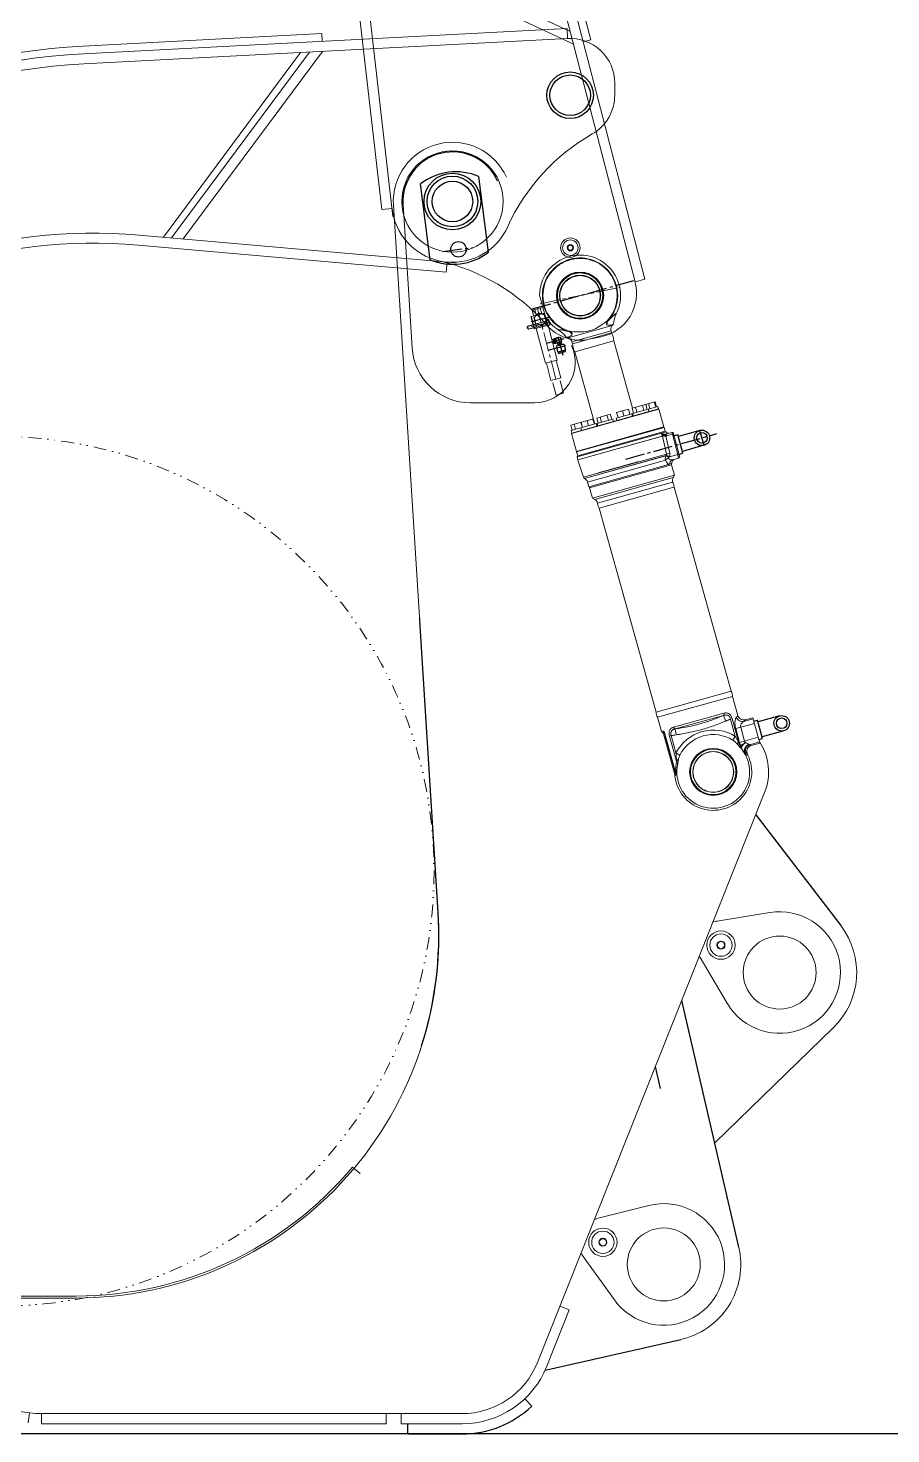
# Model space of a CAD drawing. Header units: millimetres. Extents: x -14999406 to 437, y -232 to 426.
# Drawn here: x -172.6 to 40.2, y -232.2 to 114.5 of the extents above; entities that cross this region are included whole.
import ezdxf

# ---------------------------------------------------------------- set-up
doc = ezdxf.new("R2010")
doc.units = ezdxf.units.MM
doc.header["$LTSCALE"] = 0.25
doc.linetypes.add('CENTER2', pattern=[28.575, 19.05, -3.175, 3.175, -3.175])
doc.linetypes.add('DIVIDE', pattern=[31.75, 12.7, -6.35, 0, -6.35, 0, -6.35])
for name, color, linetype in [('Layer0016', 7, 'Continuous'), ('Layer0018', 7, 'Continuous'), ('Layer0027', 7, 'Continuous')]:
    doc.layers.add(name, color=color, linetype=linetype)

# ---------------------------------------------------------------- blocks, each defined once
blk = doc.blocks.new('DC_GROUP_ＤＸＦ１５－１_1')
at = {"layer": 'Layer0027', "color": 3, "linetype": 'Continuous', "lineweight": 13}
for p, q in [((-41.81, 40.12), (-41.75, 40.14)), ((-41.75, 40.14), (-41.7, 40.15)), ((-41.7, 40.15), (-41.63, 40.15)), ((-41.63, 40.15), (-41.57, 40.15)), ((-41.57, 40.15), (-41.49, 40.15)), ((-41.49, 40.15), (-41.41, 40.15)), ((-41.41, 40.15), (-41.32, 40.14)), ((-41.32, 40.14), (-41.23, 40.12)), ((-41.23, 40.12), (-41.12, 40.1)), ((-41.12, 40.1), (-41.01, 40.08)), ((-41.01, 40.08), (-40.88, 40.05)), ((-40.88, 40.05), (-40.74, 40.02)), ((-40.74, 40.02), (-40.59, 39.99)), ((-40.59, 39.99), (-40.43, 39.95)), ((-40.43, 39.95), (-40.26, 39.91)), ((-40.26, 39.91), (-40.09, 39.87)), ((-40.09, 39.87), (-39.91, 39.83)), ((-39.91, 39.83), (-39.72, 39.78)), ((-39.72, 39.78), (-39.52, 39.74)), ((-39.52, 39.74), (-39.32, 39.7)), ((-39.32, 39.7), (-39.11, 39.66))]:
    blk.add_line(p, q, dxfattribs=at)
blk = doc.blocks.new('DC_GROUP_ＤＸＦ１５－１_2')
at = {"layer": 'Layer0027', "color": 3, "linetype": 'Continuous', "lineweight": 13}
for p, q in [((-29.4, 42.48), (-29.55, 42.33)), ((-29.24, 42.62), (-29.4, 42.48)), ((-29.1, 42.75), (-29.24, 42.62)), ((-28.96, 42.89), (-29.1, 42.75)), ((-28.82, 43.02), (-28.96, 42.89)), ((-28.7, 43.14), (-28.82, 43.02)), ((-28.57, 43.26), (-28.7, 43.14)), ((-28.46, 43.38), (-28.57, 43.26)), ((-28.35, 43.49), (-28.46, 43.38)), ((-28.24, 43.59), (-28.35, 43.49)), ((-28.15, 43.67), (-28.24, 43.59)), ((-28.06, 43.75), (-28.15, 43.67)), ((-27.98, 43.82), (-28.06, 43.75)), ((-27.91, 43.89), (-27.98, 43.82)), ((-27.84, 43.94), (-27.91, 43.89)), ((-27.77, 43.99), (-27.84, 43.94)), ((-27.71, 44.03), (-27.77, 43.99)), ((-27.65, 44.06), (-27.71, 44.03)), ((-27.59, 44.09), (-27.65, 44.06)), ((-27.54, 44.11), (-27.59, 44.09)), ((-27.49, 44.12), (-27.54, 44.11))]:
    blk.add_line(p, q, dxfattribs=at)
blk = doc.blocks.new('DC_GROUP_ＤＸＦ１５－１_3')
at = {"layer": 'Layer0027', "color": 3, "linetype": 'Continuous', "lineweight": 13}
for p, q in [((-29.83, 41.4), (-29.78, 41.75)), ((-29.78, 41.75), (-29.69, 42.06)), ((-29.69, 42.06), (-29.57, 42.31))]:
    blk.add_line(p, q, dxfattribs=at)
blk = doc.blocks.new('DC_GROUP_ＤＸＦ１５－１_4')
at = {"layer": 'Layer0027', "color": 3, "linetype": 'Continuous', "lineweight": 13}
for p, q in [((-38.85, 39.5), (-39.09, 39.65)), ((-38.61, 39.28), (-38.85, 39.5)), ((-38.39, 39.01), (-38.61, 39.28))]:
    blk.add_line(p, q, dxfattribs=at)
blk = doc.blocks.new('DC_GROUP_ＤＸＦ１５－１_5')
at = {"layer": 'Layer0027', "color": 3, "linetype": 'Continuous', "lineweight": 13}
for p, q in [((-38, 39.64), (-38.92, 39.74)), ((-37.15, 39.58), (-38, 39.64)), ((-36.34, 39.58), (-37.15, 39.58)), ((-35.55, 39.62), (-36.34, 39.58)), ((-34.78, 39.73), (-35.55, 39.62)), ((-34.03, 39.91), (-34.78, 39.73))]:
    blk.add_line(p, q, dxfattribs=at)
blk = doc.blocks.new('DC_GROUP_ＤＸＦ１５－１_6')
at = {"layer": 'Layer0027', "color": 3, "linetype": 'Continuous', "lineweight": 13}
for p, q in [((-30.5, 41.73), (-31.21, 41.24)), ((-29.76, 42.3), (-30.5, 41.73)), ((-33.3, 40.15), (-34.03, 39.91)), ((-32.59, 40.45), (-33.3, 40.15)), ((-31.9, 40.81), (-32.59, 40.45)), ((-31.21, 41.24), (-31.9, 40.81))]:
    blk.add_line(p, q, dxfattribs=at)
blk = doc.blocks.new('DC_GROUP_ＤＸＦ１５－１_7')
at = {"layer": 'Layer0027', "color": 3, "linetype": 'Continuous', "lineweight": 13}
for p, q in [((-29.76, 42.3), (-29.72, 42.33)), ((-29.72, 42.33), (-29.69, 42.36)), ((-29.69, 42.36), (-29.65, 42.38)), ((-29.65, 42.38), (-29.62, 42.4)), ((-29.62, 42.4), (-29.59, 42.42)), ((-29.59, 42.42), (-29.57, 42.43)), ((-29.57, 42.43), (-29.54, 42.45)), ((-29.54, 42.45), (-29.52, 42.46)), ((-29.52, 42.38), (-29.54, 42.35)), ((-29.52, 42.46), (-29.5, 42.47)), ((-29.5, 42.4), (-29.52, 42.38)), ((-29.5, 42.47), (-29.48, 42.47)), ((-29.48, 42.43), (-29.5, 42.4)), ((-29.48, 42.47), (-29.47, 42.46)), ((-29.47, 42.46), (-29.48, 42.44)), ((-29.48, 42.44), (-29.48, 42.43))]:
    blk.add_line(p, q, dxfattribs=at)
blk = doc.blocks.new('DC_GROUP_ＤＸＦ１５－１_8')
at = {"layer": 'Layer0027', "color": 3, "linetype": 'Continuous', "lineweight": 13}
for p, q in [((-39.84, 38.31), (-39.75, 38.28)), ((-39.75, 38.28), (-39.66, 38.27)), ((-39.66, 38.27), (-39.57, 38.27)), ((-39.57, 38.27), (-39.47, 38.28)), ((-39.47, 38.28), (-39.34, 38.31)), ((-39.34, 38.31), (-39.2, 38.37)), ((-39.2, 38.37), (-39.03, 38.44)), ((-39.03, 38.44), (-38.86, 38.53)), ((-38.86, 38.53), (-38.7, 38.64)), ((-38.7, 38.64), (-38.55, 38.76)), ((-38.55, 38.76), (-38.45, 38.89)), ((-38.45, 38.89), (-38.39, 39.01))]:
    blk.add_line(p, q, dxfattribs=at)
blk = doc.blocks.new('DC_GROUP_ＤＸＦ１５－１_9')
at = {"layer": 'Layer0027', "color": 3, "linetype": 'Continuous', "lineweight": 13}
for p, q in [((-39.24, 39.73), (-39.24, 39.74)), ((-39.24, 39.74), (-39.23, 39.74)), ((-39.23, 39.72), (-39.24, 39.73)), ((-39.23, 39.74), (-39.21, 39.75)), ((-39.22, 39.7), (-39.23, 39.72)), ((-39.19, 39.69), (-39.22, 39.7)), ((-39.21, 39.75), (-39.18, 39.75)), ((-39.17, 39.68), (-39.19, 39.69)), ((-39.18, 39.75), (-39.16, 39.75)), ((-39.13, 39.67), (-39.17, 39.68)), ((-39.16, 39.75), (-39.12, 39.75)), ((-39.12, 39.75), (-39.09, 39.75)), ((-39.09, 39.75), (-39.05, 39.75)), ((-39.05, 39.75), (-39.01, 39.75)), ((-39.01, 39.75), (-38.96, 39.75)), ((-38.96, 39.75), (-38.92, 39.74))]:
    blk.add_line(p, q, dxfattribs=at)
blk = doc.blocks.new('DC_GROUP_ＤＸＦ１５－１_10')
at = {"layer": 'Layer0027', "color": 3, "linetype": 'Continuous', "lineweight": 13}
for p, q in [((-29.94, 41.74), (-29.95, 41.65)), ((-29.95, 41.65), (-29.95, 41.57)), ((-29.89, 41.85), (-29.94, 41.74)), ((-29.81, 41.99), (-29.89, 41.85)), ((-29.71, 42.14), (-29.81, 41.99)), ((-29.57, 42.31), (-29.71, 42.14)), ((-29.95, 41.57), (-29.92, 41.5)), ((-29.92, 41.5), (-29.88, 41.45)), ((-29.88, 41.45), (-29.83, 41.4))]:
    blk.add_line(p, q, dxfattribs=at)
blk = doc.blocks.new('DC_GROUP_ＤＸＦ１５－１_11')
at = {"layer": 'Layer0027', "color": 3, "linetype": 'Continuous', "lineweight": 13}
for p, q in [((-29.83, 41.4), (-29.72, 41.33)), ((-29.72, 41.33), (-29.56, 41.28)), ((-29.56, 41.28), (-29.38, 41.25)), ((-29.38, 41.25), (-29.18, 41.24)), ((-29.18, 41.24), (-28.99, 41.25)), ((-28.99, 41.25), (-28.81, 41.27)), ((-28.81, 41.27), (-28.65, 41.3)), ((-28.65, 41.3), (-28.53, 41.34)), ((-28.53, 41.34), (-28.44, 41.38)), ((-28.44, 41.38), (-28.36, 41.43)), ((-28.36, 41.43), (-28.29, 41.49)), ((-28.29, 41.49), (-28.22, 41.55))]:
    blk.add_line(p, q, dxfattribs=at)
blk = doc.blocks.new('DC_GROUP_ＤＸＦ１５－１_12')
at = {"layer": 'Layer0027', "color": 3, "linetype": 'Continuous', "lineweight": 13}
for p, q in [((-38.97, 39.61), (-39.09, 39.65)), ((-38.87, 39.57), (-38.97, 39.61)), ((-38.76, 39.52), (-38.87, 39.57)), ((-38.66, 39.48), (-38.76, 39.52)), ((-38.58, 39.43), (-38.66, 39.48)), ((-38.5, 39.37), (-38.58, 39.43)), ((-38.43, 39.31), (-38.5, 39.37)), ((-38.39, 39.23), (-38.43, 39.31)), ((-38.37, 39.15), (-38.39, 39.23)), ((-38.39, 39.01), (-38.37, 39.08)), ((-38.37, 39.08), (-38.37, 39.15))]:
    blk.add_line(p, q, dxfattribs=at)
blk = doc.blocks.new('DC_GROUP_ＤＸＦ１５－１_13')
at = {"layer": 'Layer0027', "color": 3, "linetype": 'Continuous', "lineweight": 13}
for p, q in [((-28.15, 42.09), (-28.22, 41.55)), ((-28.04, 42.61), (-28.15, 42.09)), ((-27.89, 43.13), (-28.04, 42.61)), ((-27.71, 43.63), (-27.89, 43.13)), ((-27.49, 44.12), (-27.71, 43.63))]:
    blk.add_line(p, q, dxfattribs=at)
blk = doc.blocks.new('DC_GROUP_ＤＸＦ１５－１_14')
at = {"layer": 'Layer0027', "color": 3, "linetype": 'Continuous', "lineweight": 13}
for p, q in [((-41.36, 39.82), (-41.81, 40.12)), ((-40.94, 39.48), (-41.36, 39.82)), ((-40.55, 39.12), (-40.94, 39.48)), ((-40.18, 38.72), (-40.55, 39.12)), ((-39.84, 38.31), (-40.18, 38.72))]:
    blk.add_line(p, q, dxfattribs=at)

msp = doc.modelspace()

# ---------------------------------------------------------------- linework, layer by layer
at = {"layer": 'Layer0016', "color": 3, "linetype": 'Continuous', "lineweight": 13}
for p, q in [((-52.9, 167.64), (-22.86, 51.97)), ((-50.48, 168.26), (-20.44, 52.6)), ((-48.64, 168.74), (-33.81, 111.64)), ((-91.55, 145.83), (-82.61, 68.07)), ((-94.03, 145.55), (-85.32, 69.77)), ((-90.63, 137.89), (-38.89, 113.72)), ((-90.3, 134.98), (-38.08, 110.58)), ((-158.97, 108.21), (-39.64, 114.46)), ((-39.64, 114.46), (-39.51, 111.96)), ((-159.07, 110.1), (-100.15, 113.19)), ((-158.84, 105.71), (-39.51, 111.96)), ((-100.15, 113.19), (-100.05, 111.29)), ((-33.81, 111.64), (-35.65, 111.16)), ((-139.25, 62.95), (-105.42, 108.51)), ((-137.26, 62.78), (-103.22, 108.63)), ((-134.34, 62.52), (-99.98, 108.79)), ((-27.89, 97.98), (-27.89, 100.98)), ((-85.32, 69.77), (-82.84, 70.06)), ((-82.5, 70.85), (-71.47, -103.58)), ((-80.13, 71), (-77.9, 35.66)), ((-145.23, 63.48), (-67.25, 56.65)), ((-145.44, 60.99), (-69.46, 54.34)), ((-69.46, 54.34), (-69.24, 56.83)), ((-20.44, 52.6), (-22.86, 51.97)), ((-44.82, 42.21), (-49.39, 41.02)), ((-44.93, 42.65), (-44.78, 42.69)), ((-44.5, 41), (-44.93, 42.65)), ((-44.35, 41.04), (-44.78, 42.69)), ((-44.75, 42.59), (-44.29, 42.71)), ((-44.66, 42.23), (-44.2, 42.35)), ((-44.47, 41.5), (-44.01, 41.62)), ((-43.89, 41.46), (-44.17, 42.55)), ((-49.39, 41.02), (-49.47, 40.87)), ((-49.33, 40.33), (-49.47, 40.87)), ((-47.36, 41.48), (-49.43, 40.94)), ((-49.18, 40.25), (-49.39, 41.02)), ((-49.18, 40.25), (-49.33, 40.33)), ((-47.19, 40.84), (-49.27, 40.29)), ((-44.62, 41.44), (-49.18, 40.25)), ((-47.17, 40.77), (-47.37, 41.54)), ((-47.27, 41.57), (-47.36, 41.48)), ((-47.07, 40.8), (-47.19, 40.84)), ((-44.5, 41), (-44.35, 41.04)), ((-44.37, 41.14), (-43.91, 41.26)), ((-34.23, 37.79), (-31.3, 38.39)), ((-63.47, 22.12), (-47.65, 22.12)), ((-46.98, -214.64), (9.09, -73.98)), ((-92.61, -166.44), (-90.69, -168.04)), ((-32.3, -179.14), (-19.5, -175.89)), ((-35.69, -188.46), (-27.96, -199.2)), ((-270.79, -198.23), (-160.79, -198.23)), ((-160.79, -198.73), (-254.62, -198.73)), ((-39.1, -201.63), (-41.43, -200.7)), ((-44.66, -215.56), (-39.1, -201.63)), ((-246.29, -216.92), (-172.3, -227.02)), ((-172.29, -227.02), (-172.63, -229.5)), ((-169.29, -227.23), (-169.29, -229.73)), ((-75.81, -227.23), (-169.29, -227.23)), ((-151.06, -227.23), (-65.56, -227.23)), ((-84.29, -227.23), (-84.29, -229.73)), ((-80.56, -229.73), (-80.56, -227.23)), ((-84.29, -229.73), (-169.29, -229.73)), ((-80.56, -229.73), (-65.56, -229.73))]:
    msp.add_line(p, q, dxfattribs=at)
at = {"layer": 'Layer0016', "color": 3, "linetype": 'Continuous', "lineweight": 25}
for p, q in [((-59.04, 59.23), (-61.41, 77.95)), ((-73.42, 57.41), (-75.79, 76.13)), ((-47.72, 40.35), (-48.52, 43.4)), ((-47.78, 43.12), (-46.67, 44.22)), ((-47.39, 41.61), (-47.78, 43.12)), ((-45.88, 41.2), (-47.39, 41.61)), ((-45.17, 43.81), (-46.67, 44.22)), ((-45.88, 41.2), (-44.77, 42.3)), ((-45.35, 44.23), (-44.55, 41.18)), ((-44.77, 42.3), (-45.17, 43.81)), ((-42.84, 37.94), (-41.29, 38.34)), ((-40.95, 37.04), (-41.29, 38.34)), ((-43.84, 37.05), (-41.04, 37.79)), ((-43.4, 37.68), (-42.81, 37.85)), ((-42.99, 37.74), (-43.39, 37.62)), ((-42.76, 36.87), (-43.17, 36.78)), ((-43.15, 36.73), (-42.55, 36.86)), ((-42.75, 36.82), (-43, 37.8)), ((-42.84, 37.94), (-42.53, 36.78)), ((-42.55, 36.86), (-42.53, 36.78)), ((-42.53, 36.78), (-42.14, 36.88)), ((-40.43, 36.56), (-42.33, 36.06)), ((-42.33, 36.06), (-41.95, 34.61)), ((-42.11, 36.73), (-42.14, 36.88)), ((-42.11, 36.73), (-40.95, 37.04)), ((-42, 36.76), (-42.11, 36.73)), ((-42, 36.76), (-41.85, 36.19)), ((-40.05, 35.11), (-41.95, 34.61)), ((-40.97, 36.69), (-41.91, 36.44)), ((-41.86, 36.46), (-41.79, 36.21)), ((-41.75, 34.29), (-40.06, 34.73)), ((-41.33, 34.4), (-41.42, 34.75)), ((-40.91, 36.43), (-41.06, 37.01)), ((-41.03, 36.67), (-40.96, 36.42)), ((-40.57, 34.97), (-40.48, 34.62)), ((-40.43, 36.56), (-40.05, 35.11)), ((-40.06, 34.73), (-40.15, 35.08)), ((-41.84, 34.64), (-41.75, 34.29)), ((-13.29, 14), (-12.36, 14.26)), ((-11.08, 9.68), (-12.36, 14.26)), ((-6.9, 15.3), (-12.2, 13.82)), ((-5.87, 11.62), (-11.21, 10.13)), ((-12, 9.42), (-11.08, 9.68)), ((-71.47, -103.58), (-76.01, -31.69)), ((12.78, -55.1), (7.49, -56.58)), ((6.4, -56.4), (7.32, -56.14)), ((8.6, -60.72), (7.32, -56.14)), ((13.81, -58.78), (8.48, -60.27)), ((7.68, -60.98), (8.6, -60.72)), ((6.88, -79.53), (27.88, -106.85)), ((2.72, -186.14), (-11.37, -125.31)), ((-3.23, -160.44), (26.04, -132.07)), ((-16.6, -147.04), (-17.86, -141.59)), ((-45.06, -216.49), (-11.61, -208.97)), ((-48.37, -225.39), (-50.09, -223.57)), ((437.25, -232.23), (-405.85, -232.23)), ((-78.96, -232.23), (-78.96, -229.73)), ((-78.96, -232.23), (-65.56, -232.23))]:
    msp.add_line(p, q, dxfattribs=at)
at = {"layer": 'Layer0016', "color": 7, "linetype": 'CENTER2', "lineweight": 25}
for p, q in [((-70.33, 59.47), (-62.8, 60.42)), ((-48.25, 45.26), (-23.2, 52.27)), ((-48.47, 42.14), (-43.6, 43.41)), ((-41.91, 38.36), (-40.72, 33.82)), ((-44.74, 36.82), (-40.38, 37.96)), ((-44.28, 35.08), (-39.93, 36.22)), ((-25.16, 8.21), (-2.67, 14.5)), ((-5.85, 11.57), (-6.89, 15.26))]:
    msp.add_line(p, q, dxfattribs=at)
at = {"layer": 'Layer0016', "color": 7, "linetype": 'CENTER2', "lineweight": 13}
for p, q in [((-46.3, 46.55), (-26.7, 50.56)), ((-42.41, 27.92), (-46.95, 45.28)), ((-43.87, 42.04), (-49.57, 40.56))]:
    msp.add_line(p, q, dxfattribs=at)
at = {"layer": 'Layer0016', "color": 3, "linetype": 'Continuous', "lineweight": 18}
for p, q in [((-45.61, 45.63), (-48.29, 44.93)), ((-47.26, 43.73), (-47.62, 45.1)), ((-45.92, 44.08), (-46.28, 45.45)), ((-45.25, 44.25), (-45.61, 45.63)), ((-45.25, 44.25), (-48.52, 43.4)), ((-47.93, 43.55), (-48.29, 44.93)), ((-44.33, 41.24), (-47.72, 40.35)), ((-45, 31.85), (-47.25, 40.47)), ((-42.08, 32.62), (-44.33, 41.24)), ((-42.08, 32.62), (-45, 31.85)), ((-43.62, 27.6), (-44.75, 31.92)), ((-41.2, 28.24), (-42.33, 32.55)), ((-41.2, 28.24), (-43.62, 27.6)), ((-2.65, -105.74), (10.41, -103.62)), ((-6.84, -114.74), (-0.05, -126.15))]:
    msp.add_line(p, q, dxfattribs=at)
at = {"layer": 'Layer0016', "color": 7, "linetype": 'DIVIDE', "lineweight": 13}
for p, q in [((-40.53, 24.48), (-41.49, 28.16)), ((-42.37, 24), (-43.33, 27.68)), ((-40.53, 24.48), (-42.37, 24))]:
    msp.add_line(p, q, dxfattribs=at)
at = {"layer": 'Layer0016', "color": 3, "linetype": 'Continuous', "lineweight": 25}
for centre, radius in [((-38.89, 97.98), 5.75), ((-38.89, 97.98), 5), ((-67.93, 71.77), 7), ((-67.93, 71.77), 7), ((-67.93, 71.77), 6.25), ((-67.93, 71.77), 6.25), ((-67.93, 71.77), 5), ((-66.44, 59.96), 1.9), ((-36.44, 48.56), 5.75), ((-36.44, 48.56), 5), ((-41.72, 37.61), 0.696), ((-6.38, 13.46), 1.91), ((-6.38, 13.46), 1.31), ((13.3, -56.94), 1.91), ((13.3, -56.94), 1.31), ((-3.59, -68.93), 5.75)]:
    msp.add_circle(centre, radius, dxfattribs=at)
at = {"layer": 'Layer0016', "color": 3, "linetype": 'Continuous', "lineweight": 13}
for centre, radius in [((-67.93, 71.77), 12.5), ((-67.93, 71.77), 12.5), ((-67.93, 71.77), 6.25), ((-38.85, 60.37), 2.4), ((-38.85, 60.37), 1.9), ((-38.85, 60.37), 0.8), ((-38.85, 60.37), 0.6), ((12.81, -118.43), 9), ((-30.82, -184.96), 3.5), ((-30.82, -184.96), 2.75), ((-15.79, -190.43), 9), ((-30.82, -184.96), 1), ((-30.82, -184.96), 0.875)]:
    msp.add_circle(centre, radius, dxfattribs=at)
at = {"layer": 'Layer0016', "color": 7, "linetype": 'DIVIDE', "lineweight": 13}
msp.add_circle((-179.72, -93.48), 107.25, dxfattribs=at)
msp.add_circle((-179.72, -93.48), 107.25, dxfattribs=at)
at = {"layer": 'Layer0016', "color": 3, "linetype": 'Continuous', "lineweight": 18}
for radius in [3.5, 2.75, 1, 0.875]:
    msp.add_circle((-1.69, -111.67), radius, dxfattribs=at)
at = {"layer": 'Layer0016', "color": 3, "linetype": 'Continuous', "lineweight": 13}
for centre, radius, start, end in [((-38.89, 100.98), 11, 0, 93.8178), ((-150.73, -49.08), 159.4, 93, 180), ((-150.73, -49.08), 157.5, 93, 180), ((-150.73, -49.08), 155, 93, 180), ((-38.89, 97.98), 11, 299.64, 0), ((-8.72, 44.96), 50, 119.64, 155.6401), ((-67.93, 71.77), 14.6, 24.2228, 183.621), ((-67.93, 71.77), 15, 186.5568, 257.1969), ((-156.56, -66.03), 130, 85, 174.0623), ((-67.93, 71.77), 15, 265, 335.6401), ((-156.56, -66.03), 127.5, 85, 174.0623), ((-82.34, 8.39), 50, 41.1969, 77.1969), ((-33.5, 49.17), 11, 281.5568, 15.3747), ((-44.44, 42.48), 0.279, 332.358, 56.849), ((-45.01, 41.75), 1.01, 352.738, 36.4689), ((-44.16, 41.39), 0.279, 332.358, 56.849), ((-36.44, 48.56), 11, 221.1969, 281.5568), ((-63.47, 36.57), 14.45, 183.621, 270), ((-47.65, 32.12), 10, 270, 24.2228), ((-3.59, -68.93), 13.65, 338.2655, 33.1156), ((-160.79, -109.23), 89.5, 269.9997, 3.621), ((12.81, -118.43), 15, 210.7715, 99.228), ((-160.79, -109.23), 89.5, 341.3642, 2.5586), ((-160.79, -109.23), 89.5, 341.3642, 2.5586), ((12.81, -118.43), 19, 314.1038, 37.5509), ((-160.79, -109.23), 89, 269.9997, 319.9997), ((-15.79, -190.43), 15, 215.7708, 104.3116), ((-30.82, -184.96), 6, 104.2285, 110.3257), ((-15.79, -190.43), 19, 281.7957, 13.0431), ((-30.82, -184.96), 6, 206.2053, 215.7708), ((-65.56, -207.23), 20, 269.9997, 338.2655), ((-65.56, -207.23), 22.5, 269.9997, 338.2655), ((-169.26, -204.73), 22.5, 262.2251, 269.9997)]:
    msp.add_arc(centre, radius, start, end, dxfattribs=at)
at = {"layer": 'Layer0016', "color": 3, "linetype": 'Continuous', "lineweight": 25}
for centre, radius, start, end in [((-67.93, 71.77), 12.23, 24.2228, 183.621), ((-67.02, 64.58), 14.5, 67.2198, 127.2198), ((-67.81, 70.78), 14.5, 247.2198, 307.2198), ((-56.07, -30.43), 19.98, 181.4073, 183.618), ((-160.79, -109.23), 89.5, 342.2808, 3.618), ((-65.56, -207.23), 25, 269.9997, 313.425)]:
    msp.add_arc(centre, radius, start, end, dxfattribs=at)
at = {"layer": 'Layer0016', "color": 3, "linetype": 'Continuous', "lineweight": 18}
for start, end in [(99.228, 109.3546), (207.1764, 210.7715)]:
    msp.add_arc((-1.69, -111.67), 6, start, end, dxfattribs=at)
at = {"layer": 'Layer0018', "color": 3, "linetype": 'Continuous', "lineweight": 15}
msp.add_line((-31.99, 4.85), (-21.91, 7.67), dxfattribs=at)
at = {"layer": 'Layer0027', "color": 3, "linetype": 'Continuous', "lineweight": 18}
for p, q in [((-46.45, 48.67), (-44.94, 43.28)), ((-29.54, 42.35), (-29.57, 42.31)), ((-39.84, 38.31), (-39.39, 38.15)), ((-39.39, 38.15), (-28.53, 41.18)), ((-39.09, 39.65), (-39.13, 39.67)), ((-38.44, 37.14), (-28.81, 39.83)), ((-28.68, 39.35), (-38.31, 36.65)), ((-28.81, 39.83), (-28.68, 39.35)), ((-28.22, 41.55), (-28.53, 41.18)), ((-38.44, 37.14), (-38.31, 36.65)), ((-28.12, 37.36), (-37.75, 34.66)), ((-23.5, 20.82), (-28.12, 37.36)), ((-32.78, 16.88), (-37.75, 34.66)), ((-23.58, 20.8), (-17.9, 22.39)), ((-23.49, 19.48), (-17.29, 21.21)), ((-22.4, 19.78), (-22.75, 21.03)), ((-20.73, 20.25), (-21.08, 21.5)), ((-19.9, 20.48), (-20.25, 21.73)), ((-19.22, 20.67), (-19.57, 21.92)), ((-17.78, 21.07), (-18.13, 22.33)), ((-17.55, 21.14), (-17.9, 22.39)), ((-17.13, 20.63), (-17.29, 21.21)), ((-38.73, 16.57), (-33.13, 18.13)), ((-16.99, 20.57), (-38.56, 14.54)), ((-38.49, 14.66), (-17.11, 20.64)), ((-34.37, 16.44), (-34.72, 17.69)), ((-32.92, 16.84), (-33.27, 18.09)), ((-32.33, 18.36), (-28.99, 19.29)), ((-31.98, 17.1), (-32.33, 18.36)), ((-32.23, 17.03), (-28.38, 18.11)), ((-31.14, 17.34), (-31.49, 18.59)), ((-29.47, 17.8), (-29.82, 19.06)), ((-28.64, 18.04), (-28.99, 19.29)), ((-28.22, 17.53), (-28.38, 18.11)), ((-27.55, 18.34), (-23.7, 19.42)), ((-27.39, 17.76), (-27.55, 18.34)), ((-27.42, 19.73), (-24.53, 20.54)), ((-27.07, 18.48), (-27.42, 19.73)), ((-25.62, 18.88), (-25.97, 20.13)), ((-24.18, 19.28), (-24.53, 20.54)), ((-23.53, 18.84), (-23.7, 19.42)), ((-23.23, 19.55), (-23.58, 20.8)), ((-23.33, 18.9), (-23.49, 19.48)), ((-19.48, 19.98), (-19.64, 20.55)), ((-16.99, 20.57), (-17.11, 20.64)), ((-15.75, 16.15), (-16.99, 20.58)), ((-38.38, 15.31), (-38.73, 16.57)), ((-38.64, 15.24), (-32.44, 16.97)), ((-38.47, 14.66), (-38.64, 15.24)), ((-38.56, 14.54), (-38.49, 14.66)), ((-37.32, 10.11), (-38.56, 14.54)), ((-37.54, 15.55), (-37.89, 16.8)), ((-15.75, 16.15), (-37.33, 10.11)), ((-37.3, 10.02), (-15.73, 16.05)), ((-16.39, 14.62), (-37.17, 8.81)), ((-15.46, 15.09), (-37.03, 9.05)), ((-16.15, 13.88), (-36.99, 8.05)), ((-36.13, 15.32), (-36.29, 15.9)), ((-35.88, 16.01), (-36.23, 17.27)), ((-35.81, 16.03), (-36.16, 17.28)), ((-32.28, 16.4), (-32.44, 16.97)), ((-32.07, 16.45), (-32.23, 17.03)), ((-15.21, 14.95), (-16.39, 14.62)), ((-16.39, 14.6), (-15.2, 14.93)), ((-15.82, 16.02), (-15.75, 16.15)), ((-15.73, 16.05), (-15.46, 15.09)), ((-14.32, 9.66), (-15.32, 13.89)), ((-15.28, 14.41), (-13.83, 14.81)), ((-15.21, 14.95), (-15.2, 14.93)), ((-15.1, 13.93), (-13.65, 14.34)), ((-13.65, 14.34), (-12.36, 9.39)), ((-11.81, 8.74), (-13.51, 14.79)), ((-16.13, 13.84), (-36.98, 8.01)), ((-15.11, 9.47), (-16.13, 13.84)), ((-37.2, 10.04), (-37.32, 10.11)), ((-37.3, 10.01), (-37.03, 9.05)), ((-37.17, 8.8), (-36.98, 8.04)), ((-36.98, 8.04), (-36.97, 8)), ((-36.97, 8), (-35.58, 3.73)), ((-15.11, 9.47), (-35.58, 3.74)), ((-15.24, 9.09), (-35.35, 3.46)), ((-35.32, 3.45), (-15.26, 9.06)), ((-34.62, 2.57), (-15.36, 7.95)), ((-12.36, 9.39), (-14.4, 8.82)), ((-13.84, 7.16), (-14.31, 7.03)), ((-12.15, 8.43), (-13.62, 8.02)), ((-14.6, 6.92), (-34.28, 1.42)), ((-34.09, 1.15), (-13.87, 6.81)), ((-13.16, 4.26), (-33.38, -1.39)), ((-13.48, 3.69), (-32.81, -1.71)), ((-13.87, 6.81), (-13.16, 4.27)), ((-13.48, 3.69), (-13.16, 4.26)), ((-35.35, 3.45), (-35.32, 3.44)), ((-34.62, 2.56), (-34.27, 1.41)), ((-34.09, 1.14), (-33.38, -1.39)), ((-13.61, 2.55), (-32.11, -2.62)), ((-13.27, 1.32), (-31.76, -3.85)), ((0.83, -49.06), (-13.26, 1.32)), ((-32.81, -1.71), (-33.38, -1.39)), ((-17.67, -54.24), (-31.76, -3.85)), ((0.83, -49.06), (-17.66, -54.23)), ((1.17, -50.3), (-17.32, -55.47)), ((1.17, -50.3), (2.49, -55.02)), ((-17.32, -55.47), (-16.35, -58.94)), ((-13.36, -57.93), (-0.94, -54.46)), ((-1.07, -55.01), (-12.96, -58.33)), ((-1.07, -55.01), (-0.51, -56.39)), ((-12.73, -59.8), (-12.96, -58.33)), ((0.66, -55.9), (1.07, -55.78)), ((1.86, -60.17), (0.66, -55.9)), ((2.83, -62.09), (1.07, -55.78)), ((6.57, -56.97), (1.96, -58.26)), ((2.91, -61.69), (1.96, -58.26)), ((4.15, -61.34), (3.19, -57.92)), ((6.25, -55.82), (3.94, -56.47)), ((4.34, -56.07), (6.17, -55.56)), ((6.17, -55.56), (7.92, -61.82)), ((-15.87, -59.55), (-13.14, -69.29)), ((-15.64, -59.19), (-15.67, -59.2)), ((-12.86, -69.24), (-15.67, -59.2)), ((-15.64, -59.19), (-12.89, -69.04)), ((-13.98, -59.99), (-14.38, -60.1)), ((-12.62, -66.41), (-14.38, -60.1)), ((-13.98, -59.99), (-12.79, -64.26)), ((1.86, -60.17), (1.27, -61.12)), ((7.53, -60.4), (2.91, -61.69)), ((7.85, -61.55), (5.46, -62.22)), ((5.8, -62.41), (5.46, -62.22)), ((5.8, -62.41), (7.92, -61.82)), ((-12.79, -64.26), (-11.79, -64.77)), ((2.95, -62.77), (2.92, -62.75)), ((4.44, -64.23), (4.36, -63.95)), ((4.5, -64.38), (4.41, -64.05)), ((4.76, -64.25), (4.42, -64.06)), ((4.49, -64.39), (4.5, -64.38)), ((4.76, -64.25), (4.77, -64.28))]:
    msp.add_line(p, q, dxfattribs=at)
for centre, radius in [((-36.45, 48.56), 5.8), ((-36.45, 48.56), 5.75), ((-36.45, 48.56), 5.6), ((-36.45, 48.56), 5.05), ((-36.45, 48.56), 5), ((-3.59, -68.93), 5.8), ((-3.59, -68.93), 5.75), ((-3.59, -68.93), 5.6), ((-3.59, -68.93), 5.05), ((-3.59, -68.93), 5)]:
    msp.add_circle(centre, radius, dxfattribs=at)
for centre, radius, start, end in [((-36.45, 48.56), 10, 333.6504, 179.3605), ((-36.45, 48.56), 9.29, 318.0545, 253.1869), ((-36.45, 48.56), 9.16, 316.8917, 254.3496), ((-36.45, 48.56), 10, 211.8809, 237.5909), ((-39.89, 36.73), 1.5, 15.6207, 70.6207), ((-27.37, 40.23), 1.5, 140.6207, 195.6207), ((-33.27, 36.99), 5.16, 4.0772, 27.1641), ((-33.16, 37.02), 5.16, 184.0772, 207.1641), ((-16.43, 13.77), 0.302, 12.9369, 20.3745), ((-15.5, 15.96), 1.59, 260.2453, 263.295), ((-15.26, 15.14), 0.2, 195.6207, 285.6207), ((-15.5, 15.18), 0.802, 276.584, 285.6013), ((-15.43, 15.1), 1.21, 275.2335, 285.6062), ((-14.73, 15.08), 0.5, 197.6128, 285.6207), ((-13.7, 14.33), 0.5, 67.479, 105.6207), ((-20.22, 39.37), 25.88, 284.6896, 285.2768), ((-37.22, 8.99), 0.2, 285.6207, 15.6207), ((-4.05, 2.03), 13.23, 147.7764, 147.9307), ((-15.86, 9.63), 0.826, 318.5695, 326.6351), ((-6.47, -1.05), 12.65, 129.8057, 129.9377), ((-13.39, 6.94), 0.5, 153.768, 195.6207), ((-12.84, 7.2), 1, 105.6207, 182.111), ((-12.28, 8.91), 0.5, 285.6207, 340.0205), ((-35.1, 3.89), 0.5, 198.1207, 240.6207), ((-12.17, 2.96), 1.5, 150.6207, 195.6207), ((-36.05, 2.13), 1.5, 16.6207, 60.6207), ((-34.57, 1.01), 0.5, 15.6207, 53.1189), ((-15.38, 1.39), 2.12, 357.9341, 33.3072), ((-33.55, -3.02), 1.5, 15.6207, 60.6207), ((-29.99, -2.69), 2.12, 177.9341, 213.3072), ((-0.94, -50.23), 2.12, 357.9341, 33.3072), ((-15.56, -54.31), 2.12, 177.9341, 213.3072), ((-15.87, -58.81), 0.501, 195.6127, 241.1223), ((-3.59, -68.93), 10.31, 58.1339, 153.1074), ((-43.88, 48.91), 113.88, 292.3882, 293.0265), ((-16.35, -59.68), 0.501, 15.6571, 61.1701), ((-30.26, 52.75), 113.91, 278.2149, 278.853), ((-3.59, -68.93), 9.2, 58.1339, 153.1074), ((-39.95, -81.45), 46.96, 24.3554, 25.0954), ((-5.33, -69.88), 11.29, 40.6465, 43.7058), ((7.85, -60.31), 5.12, 195.6012, 205.6906), ((-3.59, -68.93), 9.5, 185.3529, 25.8885), ((29.54, -61.28), 42.47, 186.1069, 186.925), ((-3.59, -68.93), 8.98, 167.715, 43.5174), ((-3.25, -69.65), 9.26, 44.6587, 47.9663), ((-5.24, -69.85), 11.19, 30.1349, 32.419), ((-2.69, -69.21), 8.54, 32.914, 35.5191), ((75.07, -40.67), 74.45, 198.4494, 198.5753), ((7.65, -63.47), 2.99, 195.6309, 205.8782), ((-16.03, -70.1), 2.99, 5.3631, 15.6104), ((-1.5, -68.86), 11.39, 167.5502, 180.8826), ((-15.78, -70.05), 3.03, 5.3009, 15.5536)]:
    msp.add_arc(centre, radius, start, end, dxfattribs=at)
for points in [[(-16.15, 13.88), (-16.23, 14.12), (-16.31, 14.36), (-16.39, 14.6)], [(-15.74, 14.02), (-15.71, 14), (-15.68, 13.98), (-15.64, 13.96)], [(-14.57, 8.67), (-14.51, 8.71), (-14.45, 8.77), (-14.4, 8.82)], [(2.42, -62.16), (2.58, -62.36), (2.74, -62.56), (2.92, -62.75)], [(5.46, -62.22), (5.45, -62.22), (5.45, -62.22), (5.45, -62.22)], [(4.42, -64.06), (4.42, -64.06), (4.41, -64.06), (4.41, -64.05)], [(4.77, -64.28), (4.68, -64.32), (4.59, -64.35), (4.5, -64.38)], [(-12.86, -69.24), (-12.96, -69.26), (-13.05, -69.27), (-13.14, -69.29)], [(-12.36, -67.02), (-12.3, -66.77), (-12.27, -66.51), (-12.23, -66.26)], [(-12.76, -69.77), (-12.86, -69.79), (-12.95, -69.8), (-13.05, -69.82)]]:
    msp.add_open_spline(points, degree=3, dxfattribs=at)
for points, knots in [([(-16.39, 14.6), (-16.3, 14.49), (-16.11, 14.27), (-15.87, 14.09), (-15.74, 14.02)], [0, 0, 0, 0, 0.487055, 1, 1, 1, 1]), ([(-16.39, 14.6), (-16.3, 14.56), (-16.1, 14.48), (-15.89, 14.42), (-15.77, 14.4)], [0, 0, 0, 0, 0.469132, 1, 1, 1, 1]), ([(-15.74, 14.02), (-15.78, 14.01), (-15.92, 13.96), (-16.05, 13.91), (-16.15, 13.88)], [0, 0, 0, 0, 0.306518, 1, 1, 1, 1]), ([(-15.64, 13.96), (-15.69, 13.95), (-15.86, 13.91), (-16.02, 13.87), (-16.13, 13.84)], [0, 0, 0, 0, 0.308416, 1, 1, 1, 1]), ([(-15.77, 14.4), (-15.76, 14.38), (-15.74, 14.33), (-15.72, 14.2), (-15.73, 14.1), (-15.74, 14.02)], [0, 0, 0, 0, 0.180155, 0.411172, 1, 1, 1, 1]), ([(-15.69, 14.39), (-15.67, 14.37), (-15.65, 14.32), (-15.62, 14.17), (-15.63, 14.05), (-15.64, 13.96)], [0, 0, 0, 0, 0.16669, 0.395717, 1, 1, 1, 1]), ([(-15.69, 14.39), (-15.67, 14.39), (-15.57, 14.38), (-15.48, 14.38), (-15.41, 14.38)], [0, 0, 0, 0, 0.233349, 1, 1, 1, 1]), ([(-15.64, 13.96), (-15.62, 13.95), (-15.52, 13.91), (-15.4, 13.89), (-15.32, 13.89)], [0, 0, 0, 0, 0.245474, 1, 1, 1, 1]), ([(-15.41, 14.38), (-15.4, 14.38), (-15.39, 14.36), (-15.38, 14.33), (-15.37, 14.29), (-15.36, 14.23), (-15.35, 14.15), (-15.33, 14.04), (-15.32, 13.95), (-15.32, 13.89)], [0, 0, 0, 0, 0.034434, 0.10038, 0.197021, 0.321415, 0.469277, 0.63558, 1, 1, 1, 1]), ([(-15.28, 14.41), (-15.28, 14.41), (-15.27, 14.4), (-15.25, 14.37), (-15.23, 14.33), (-15.21, 14.27), (-15.18, 14.2), (-15.15, 14.08), (-15.12, 13.99), (-15.1, 13.93)], [0, 0, 0, 0, 0.025382, 0.084142, 0.177066, 0.301132, 0.451586, 0.622728, 1, 1, 1, 1]), ([(-13.83, 14.81), (-13.83, 14.82), (-13.82, 14.8), (-13.8, 14.78), (-13.78, 14.73), (-13.76, 14.67), (-13.74, 14.6), (-13.7, 14.49), (-13.67, 14.4), (-13.65, 14.34)], [0, 0, 0, 0, 0.025376, 0.084153, 0.177077, 0.301112, 0.451628, 0.622765, 1, 1, 1, 1]), ([(-15.36, 7.95), (-15.41, 8.13), (-15.46, 8.52), (-15.35, 8.89), (-15.26, 9.06)], [0, 0, 0, 0, 0.502908, 1, 1, 1, 1]), ([(-14.66, 8.45), (-14.81, 8.38), (-15.01, 8.27), (-15.24, 8.09), (-15.32, 8), (-15.36, 7.95)], [0, 0, 0, 0, 0.566711, 0.806379, 1, 1, 1, 1]), ([(-14.6, 6.92), (-14.67, 6.97), (-14.81, 7.09), (-15.09, 7.42), (-15.26, 7.73), (-15.36, 7.95)], [0, 0, 0, 0, 0.194646, 0.430425, 1, 1, 1, 1]), ([(-14.59, 8.65), (-14.73, 8.73), (-14.91, 8.85), (-15.14, 8.99), (-15.23, 9.04), (-15.26, 9.06)], [0, 0, 0, 0, 0.614502, 0.844612, 1, 1, 1, 1]), ([(-14.57, 8.67), (-14.7, 8.75), (-14.89, 8.87), (-15.12, 9.01), (-15.21, 9.06), (-15.24, 9.09)], [0, 0, 0, 0, 0.614716, 0.844948, 1, 1, 1, 1]), ([(-15.17, 9.18), (-15.14, 9.22), (-15.1, 9.31), (-15.09, 9.42), (-15.11, 9.47)], [0, 0, 0, 0, 0.486795, 1, 1, 1, 1]), ([(-14.4, 8.82), (-14.56, 8.89), (-14.78, 8.98), (-15.03, 9.1), (-15.13, 9.16), (-15.17, 9.18)], [0, 0, 0, 0, 0.602525, 0.836129, 1, 1, 1, 1]), ([(-14.32, 9.66), (-14.48, 9.62), (-14.74, 9.56), (-15, 9.5), (-15.11, 9.47)], [0, 0, 0, 0, 0.58786, 1, 1, 1, 1]), ([(-14.66, 8.45), (-14.68, 8.46), (-14.69, 8.5), (-14.67, 8.56), (-14.63, 8.61), (-14.6, 8.64), (-14.59, 8.65)], [0, 0, 0, 0, 0.241605, 0.491651, 0.745597, 1, 1, 1, 1]), ([(-13.62, 8.02), (-13.7, 8), (-13.88, 7.99), (-14.15, 8.05), (-14.43, 8.19), (-14.6, 8.35), (-14.66, 8.45)], [0, 0, 0, 0, 0.203214, 0.435947, 0.700377, 1, 1, 1, 1]), ([(-14.6, 6.92), (-14.55, 6.93), (-14.45, 6.98), (-14.36, 7.02), (-14.31, 7.03)], [0, 0, 0, 0, 0.525184, 1, 1, 1, 1]), ([(-14.4, 8.82), (-14.35, 8.95), (-14.27, 9.23), (-14.29, 9.52), (-14.32, 9.66)], [0, 0, 0, 0, 0.500066, 1, 1, 1, 1]), ([(-13.62, 8.02), (-13.72, 7.99), (-13.92, 7.9), (-14.15, 7.66), (-14.29, 7.36), (-14.31, 7.14), (-14.31, 7.03)], [0, 0, 0, 0, 0.245403, 0.493228, 0.744851, 1, 1, 1, 1]), ([(-12.02, 9.48), (-12.04, 9.48), (-12.16, 9.45), (-12.27, 9.42), (-12.36, 9.39)], [0, 0, 0, 0, 0.200847, 1, 1, 1, 1]), ([(-12.36, 9.39), (-12.35, 9.33), (-12.32, 9.21), (-12.27, 9.03), (-12.23, 8.87), (-12.2, 8.72), (-12.17, 8.62), (-12.16, 8.55), (-12.15, 8.51), (-12.15, 8.48), (-12.15, 8.45), (-12.15, 8.44), (-12.15, 8.43), (-12.15, 8.43)], [0, 0, 0, 0, 0.195313, 0.382688, 0.554996, 0.705837, 0.829552, 0.879769, 0.921582, 0.954629, 0.978652, 0.99356, 1, 1, 1, 1]), ([(-1.07, -55.01), (-2.03, -55.41), (-3.46, -55.98), (-5.41, -56.65), (-6.9, -57.1), (-8.39, -57.48), (-10.41, -57.92), (-11.94, -58.18), (-12.96, -58.33)], [0, 0, 0, 0, 0.249989, 0.374992, 0.5, 0.625008, 0.750011, 1, 1, 1, 1]), ([(-1.07, -55.01), (-1.04, -54.99), (-0.97, -54.92), (-0.92, -54.79), (-0.9, -54.63), (-0.92, -54.52), (-0.94, -54.46)], [0, 0, 0, 0, 0.207376, 0.4452, 0.713491, 1, 1, 1, 1]), ([(-1.07, -55.01), (-0.99, -54.98), (-0.81, -54.94), (-0.55, -54.9), (-0.29, -54.91), (-0.04, -54.97), (0.21, -55.11), (0.41, -55.32), (0.57, -55.59), (0.64, -55.79), (0.66, -55.9)], [0, 0, 0, 0, 0.120274, 0.237325, 0.352039, 0.466842, 0.586043, 0.714494, 0.853785, 1, 1, 1, 1]), ([(-0.94, -54.46), (-0.84, -54.43), (-0.64, -54.39), (-0.34, -54.38), (-0.04, -54.43), (0.25, -54.55), (0.51, -54.76), (0.75, -55.04), (0.94, -55.39), (1.03, -55.65), (1.07, -55.78)], [0, 0, 0, 0, 0.112812, 0.222291, 0.331031, 0.443497, 0.565001, 0.699301, 0.845954, 1, 1, 1, 1]), ([(1.96, -58.26), (1.87, -57.96), (1.76, -57.35), (1.76, -56.62), (1.84, -56.1), (1.92, -55.8), (2.01, -55.57), (2.11, -55.45), (2.16, -55.42)], [0, 0, 0, 0, 0.324619, 0.618631, 0.745204, 0.853078, 0.938576, 1, 1, 1, 1]), ([(2.16, -55.42), (2.21, -55.38), (2.29, -55.32), (2.38, -55.25), (2.45, -55.17), (2.51, -55.08), (2.49, -55.02)], [0, 0, 0, 0, 0.374961, 0.528758, 0.660782, 1, 1, 1, 1]), ([(3.94, -56.47), (3.76, -56.51), (3.37, -56.53), (2.83, -56.33), (2.39, -55.95), (2.21, -55.6), (2.16, -55.42)], [0, 0, 0, 0, 0.24442, 0.493317, 0.746089, 1, 1, 1, 1]), ([(2.49, -55.02), (2.55, -55.21), (2.73, -55.57), (3.18, -55.96), (3.75, -56.15), (4.15, -56.12), (4.34, -56.07)], [0, 0, 0, 0, 0.250025, 0.500025, 0.750011, 1, 1, 1, 1]), ([(-16.35, -58.94), (-16.35, -58.94), (-16.35, -58.93), (-16.34, -58.92), (-16.33, -58.92), (-16.31, -58.91), (-16.29, -58.91), (-16.24, -58.9), (-16.18, -58.9), (-16.1, -58.9), (-16.02, -58.91), (-15.96, -58.92), (-15.89, -58.93), (-15.82, -58.95), (-15.76, -58.97), (-15.72, -59), (-15.7, -59.05), (-15.67, -59.11), (-15.65, -59.16), (-15.64, -59.19)], [0, 0, 0, 0, 0.010903, 0.022554, 0.038363, 0.059811, 0.087472, 0.121596, 0.209643, 0.324541, 0.392312, 0.467319, 0.550334, 0.643834, 0.697693, 0.766178, 0.814463, 0.872223, 1, 1, 1, 1]), ([(-14.38, -60.1), (-14.42, -59.97), (-14.48, -59.7), (-14.49, -59.31), (-14.44, -58.94), (-14.32, -58.63), (-14.14, -58.37), (-13.91, -58.17), (-13.65, -58.03), (-13.45, -57.96), (-13.36, -57.93)], [0, 0, 0, 0, 0.154031, 0.300683, 0.434978, 0.556482, 0.668947, 0.777694, 0.88717, 1, 1, 1, 1]), ([(-13.98, -59.99), (-14.02, -59.89), (-14.06, -59.68), (-14.07, -59.36), (-14, -59.08), (-13.86, -58.84), (-13.68, -58.65), (-13.46, -58.51), (-13.21, -58.41), (-13.04, -58.36), (-12.96, -58.33)], [0, 0, 0, 0, 0.146232, 0.285527, 0.413995, 0.533201, 0.647999, 0.762699, 0.879747, 1, 1, 1, 1]), ([(-12.96, -58.33), (-13, -58.33), (-13.09, -58.31), (-13.2, -58.22), (-13.3, -58.09), (-13.34, -57.99), (-13.36, -57.93)], [0, 0, 0, 0, 0.207376, 0.4452, 0.713491, 1, 1, 1, 1]), ([(-0.51, -56.39), (-1.49, -56.79), (-2.97, -57.37), (-4.97, -58.06), (-6.5, -58.52), (-8.04, -58.92), (-10.11, -59.37), (-11.68, -59.64), (-12.73, -59.8)], [0, 0, 0, 0, 0.249996, 0.374999, 0.5, 0.625001, 0.750004, 1, 1, 1, 1]), ([(3.19, -57.92), (3.17, -57.83), (3.15, -57.66), (3.19, -57.41), (3.27, -57.18), (3.41, -56.92), (3.59, -56.71), (3.79, -56.55), (3.89, -56.49), (3.94, -56.47)], [0, 0, 0, 0, 0.151212, 0.296921, 0.435215, 0.565844, 0.802298, 0.90666, 1, 1, 1, 1]), ([(3.94, -56.47), (4, -56.43), (4.11, -56.36), (4.23, -56.27), (4.29, -56.2), (4.33, -56.14), (4.35, -56.1), (4.34, -56.07)], [0, 0, 0, 0, 0.375193, 0.661347, 0.772439, 0.863926, 1, 1, 1, 1]), ([(-16.11, -59.24), (-16.06, -59.22), (-15.99, -59.21), (-15.91, -59.19), (-15.87, -59.18), (-15.83, -59.17), (-15.81, -59.15), (-15.78, -59.14), (-15.76, -59.13), (-15.75, -59.12), (-15.74, -59.11), (-15.73, -59.1), (-15.72, -59.09), (-15.72, -59.09), (-15.71, -59.09), (-15.71, -59.1), (-15.7, -59.11), (-15.69, -59.13), (-15.68, -59.16), (-15.67, -59.19), (-15.67, -59.2)], [0, 0, 0, 0, 0.273529, 0.384381, 0.445928, 0.511642, 0.58192, 0.619109, 0.658039, 0.699295, 0.721088, 0.743752, 0.755267, 0.766518, 0.779268, 0.792387, 0.812361, 0.859059, 0.906951, 1, 1, 1, 1]), ([(-15.87, -59.55), (-15.84, -59.55), (-15.79, -59.55), (-15.73, -59.52), (-15.7, -59.48), (-15.67, -59.42), (-15.66, -59.33), (-15.66, -59.25), (-15.67, -59.2)], [0, 0, 0, 0, 0.155019, 0.310418, 0.399447, 0.512975, 0.683472, 1, 1, 1, 1]), ([(1.27, -61.12), (1.49, -61.26), (1.9, -61.58), (2.25, -61.96), (2.42, -62.16)], [0, 0, 0, 0, 0.499826, 1, 1, 1, 1]), ([(2.57, -61.54), (2.47, -61.3), (2.23, -60.85), (1.98, -60.4), (1.86, -60.17)], [0, 0, 0, 0, 0.498606, 1, 1, 1, 1]), ([(2.57, -61.54), (2.52, -61.64), (2.44, -61.85), (2.41, -62.07), (2.42, -62.16)], [0, 0, 0, 0, 0.557979, 1, 1, 1, 1]), ([(2.83, -62.09), (2.8, -62.21), (2.79, -62.45), (2.88, -62.69), (2.95, -62.77)], [0, 0, 0, 0, 0.538138, 1, 1, 1, 1]), ([(4.35, -61.7), (4.11, -61.82), (3.79, -62.01), (3.43, -62.31), (3.29, -62.46), (3.23, -62.53)], [0, 0, 0, 0, 0.559341, 0.801811, 1, 1, 1, 1]), ([(4.35, -61.7), (4.19, -61.83), (3.97, -62.03), (3.71, -62.32), (3.55, -62.52), (3.43, -62.71), (3.35, -62.88), (3.31, -63.02), (3.32, -63.11), (3.33, -63.14)], [0, 0, 0, 0, 0.331863, 0.489157, 0.632906, 0.758177, 0.861331, 0.940952, 1, 1, 1, 1]), ([(5.18, -62.18), (4.98, -62.25), (4.6, -62.49), (4.21, -63.03), (4.09, -63.56), (4.14, -63.97), (4.21, -64.16), (4.26, -64.24)], [0, 0, 0, 0, 0.259047, 0.516761, 0.763885, 0.883228, 1, 1, 1, 1]), ([(4.35, -61.7), (4.3, -61.65), (4.22, -61.54), (4.17, -61.41), (4.15, -61.34)], [0, 0, 0, 0, 0.493801, 1, 1, 1, 1]), ([(5.18, -62.18), (5.03, -62.25), (4.74, -62.45), (4.46, -62.79), (4.31, -63.1), (4.21, -63.43), (4.19, -63.68), (4.21, -63.85)], [0, 0, 0, 0, 0.248271, 0.503186, 0.630809, 0.756857, 1, 1, 1, 1]), ([(5.33, -62.2), (5.17, -62.27), (4.86, -62.46), (4.52, -62.89), (4.34, -63.41), (4.33, -63.78), (4.36, -63.95)], [0, 0, 0, 0, 0.245381, 0.497686, 0.751295, 1, 1, 1, 1]), ([(5.18, -62.18), (5.12, -62.15), (5, -62.07), (4.73, -61.91), (4.51, -61.78), (4.35, -61.7)], [0, 0, 0, 0, 0.199102, 0.440748, 1, 1, 1, 1]), ([(5.45, -62.22), (5.26, -62.27), (4.91, -62.45), (4.52, -62.91), (4.33, -63.47), (4.36, -63.87), (4.41, -64.05)], [0, 0, 0, 0, 0.250194, 0.500783, 0.750915, 1, 1, 1, 1]), ([(5.46, -62.22), (5.27, -62.27), (4.92, -62.46), (4.53, -62.91), (4.34, -63.48), (4.37, -63.87), (4.42, -64.06)], [0, 0, 0, 0, 0.249765, 0.5, 0.750235, 1, 1, 1, 1]), ([(5.8, -62.41), (5.61, -62.46), (5.25, -62.64), (4.86, -63.1), (4.68, -63.67), (4.71, -64.07), (4.76, -64.25)], [0, 0, 0, 0, 0.250015, 0.5, 0.749985, 1, 1, 1, 1]), ([(5.33, -62.2), (5.32, -62.2), (5.27, -62.19), (5.22, -62.19), (5.18, -62.18)], [0, 0, 0, 0, 0.242551, 1, 1, 1, 1]), ([(5.45, -62.22), (5.43, -62.21), (5.39, -62.21), (5.36, -62.2), (5.33, -62.2)], [0, 0, 0, 0, 0.38641, 1, 1, 1, 1]), ([(-12.79, -64.26), (-12.77, -64.52), (-12.75, -65.03), (-12.72, -65.55), (-12.69, -65.8)], [0, 0, 0, 0, 0.501394, 1, 1, 1, 1]), ([(-12.69, -65.8), (-12.59, -65.87), (-12.42, -66), (-12.27, -66.17), (-12.23, -66.26)], [0, 0, 0, 0, 0.557981, 1, 1, 1, 1]), ([(-12.23, -66.26), (-12.19, -66), (-12.09, -65.49), (-11.91, -65), (-11.79, -64.77)], [0, 0, 0, 0, 0.500175, 1, 1, 1, 1]), ([(3.33, -63.14), (3.28, -63.06), (3.21, -62.86), (3.21, -62.64), (3.23, -62.53)], [0, 0, 0, 0, 0.467812, 1, 1, 1, 1]), ([(4.26, -64.24), (4.2, -64.18), (4.08, -64.03), (3.78, -63.66), (3.52, -63.35), (3.33, -63.14)], [0, 0, 0, 0, 0.175922, 0.405373, 1, 1, 1, 1]), ([(4.21, -63.85), (4.2, -63.92), (4.2, -64.05), (4.23, -64.18), (4.26, -64.24)], [0, 0, 0, 0, 0.519455, 1, 1, 1, 1]), ([(4.36, -63.95), (4.35, -63.95), (4.3, -63.92), (4.25, -63.88), (4.21, -63.85)], [0, 0, 0, 0, 0.230753, 1, 1, 1, 1]), ([(4.41, -64.05), (4.41, -64.04), (4.39, -64.01), (4.38, -63.98), (4.36, -63.95)], [0, 0, 0, 0, 0.21678, 1, 1, 1, 1]), ([(4.44, -64.23), (4.44, -64.26), (4.43, -64.37), (4.45, -64.49), (4.48, -64.56)], [0, 0, 0, 0, 0.264741, 1, 1, 1, 1]), ([(4.56, -64.69), (4.55, -64.68), (4.53, -64.64), (4.5, -64.6), (4.48, -64.56)], [0, 0, 0, 0, 0.23206, 1, 1, 1, 1]), ([(4.71, -64.88), (4.69, -64.85), (4.6, -64.69), (4.54, -64.52), (4.49, -64.39)], [0, 0, 0, 0, 0.225042, 1, 1, 1, 1]), ([(4.49, -64.39), (4.49, -64.41), (4.5, -64.51), (4.53, -64.62), (4.56, -64.69)], [0, 0, 0, 0, 0.255863, 1, 1, 1, 1]), ([(4.71, -64.88), (4.69, -64.85), (4.6, -64.69), (4.54, -64.52), (4.5, -64.38)], [0, 0, 0, 0, 0.225879, 1, 1, 1, 1]), ([(4.71, -64.88), (4.7, -64.87), (4.64, -64.81), (4.6, -64.74), (4.56, -64.69)], [0, 0, 0, 0, 0.177624, 1, 1, 1, 1]), ([(-12.89, -69.04), (-12.87, -69.06), (-12.8, -69.15), (-12.76, -69.26), (-12.75, -69.35)], [0, 0, 0, 0, 0.264619, 1, 1, 1, 1]), ([(-12.89, -69.04), (-12.88, -69.06), (-12.88, -69.09), (-12.87, -69.13), (-12.87, -69.15), (-12.87, -69.18), (-12.86, -69.21), (-12.86, -69.23), (-12.86, -69.23), (-12.86, -69.24), (-12.86, -69.24)], [0, 0, 0, 0, 0.300316, 0.444368, 0.584109, 0.71927, 0.847659, 0.957558, 0.990255, 1, 1, 1, 1]), ([(-12.76, -69.77), (-12.76, -69.77), (-12.76, -69.75), (-12.75, -69.73), (-12.75, -69.69), (-12.75, -69.63), (-12.75, -69.57), (-12.75, -69.5), (-12.75, -69.42), (-12.75, -69.37), (-12.75, -69.35)], [0, 0, 0, 0, 0.028308, 0.090919, 0.1874, 0.314907, 0.469168, 0.642821, 0.825671, 1, 1, 1, 1]), ([(-12.37, -67.05), (-12.42, -67.24), (-12.62, -67.99), (-12.73, -68.77), (-12.75, -69.35)], [0, 0, 0, 0, 0.250396, 1, 1, 1, 1]), ([(-12.62, -66.41), (-12.54, -66.5), (-12.4, -66.7), (-12.36, -66.95), (-12.37, -67.05)], [0, 0, 0, 0, 0.538139, 1, 1, 1, 1])]:
    msp.add_open_spline(points, degree=3, knots=knots, dxfattribs=at)

# ---------------------------------------------------------------- block references
at = {"layer": 'Layer0027', "linetype": 'Continuous'}
for name in ['DC_GROUP_ＤＸＦ１５－１_6', 'DC_GROUP_ＤＸＦ１５－１_10', 'DC_GROUP_ＤＸＦ１５－１_3', 'DC_GROUP_ＤＸＦ１５－１_7', 'DC_GROUP_ＤＸＦ１５－１_2', 'DC_GROUP_ＤＸＦ１５－１_13', 'DC_GROUP_ＤＸＦ１５－１_1', 'DC_GROUP_ＤＸＦ１５－１_14', 'DC_GROUP_ＤＸＦ１５－１_8', 'DC_GROUP_ＤＸＦ１５－１_9', 'DC_GROUP_ＤＸＦ１５－１_4', 'DC_GROUP_ＤＸＦ１５－１_12', 'DC_GROUP_ＤＸＦ１５－１_5', 'DC_GROUP_ＤＸＦ１５－１_11']:
    msp.add_blockref(name, (0, 0), dxfattribs=at)

doc.saveas('drawing.dxf')
